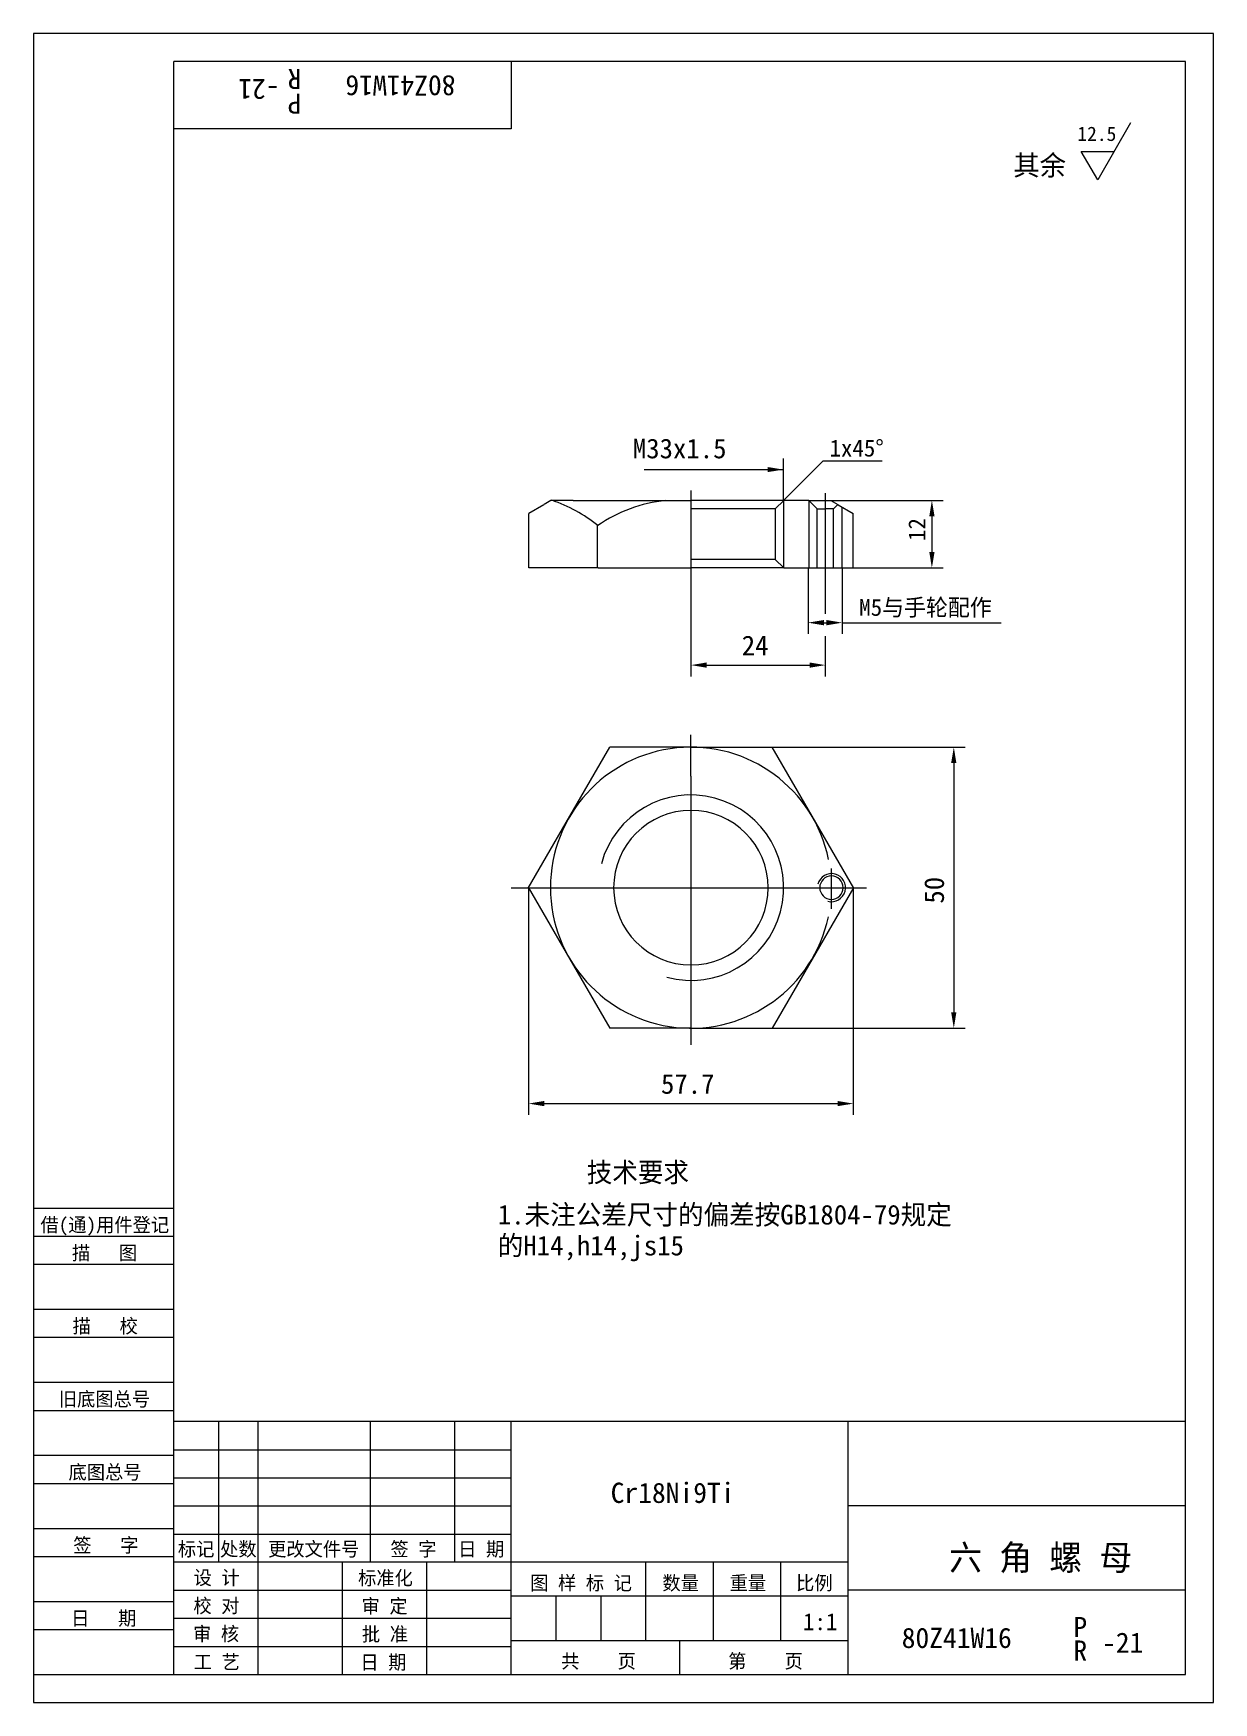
# Model space of a CAD drawing. Header units: metres. Extents: x 0 to 210, y 0 to 297.
import ezdxf

# ---------------------------------------------------------------- set-up
doc = ezdxf.new("R2010")
doc.units = ezdxf.units.M
for name, color, linetype in [('C', 6, 'Continuous'), ('D', 1, 'Continuous'), ('FL', 5, 'Continuous'), ('T', 7, 'Continuous'), ('TL', 4, 'Continuous')]:
    doc.layers.add(name, color=color, linetype=linetype)

# ---------------------------------------------------------------- blocks, each defined once
blk = doc.blocks.new('TUKUN4')
at = {"layer": 'FL'}
for p, q in [((0, 297), (0, 0)), ((210, 297), (0, 297)), ((210, 0), (210, 297)), ((0, 78), (25, 78)), ((0, 70), (25, 70)), ((0, 65), (25, 65)), ((0, 57), (25, 57)), ((0, 52), (25, 52)), ((33, 25), (33, 50)), ((40, 5), (40, 50)), ((60, 25), (60, 50)), ((75, 25), (75, 50)), ((25, 45), (85, 45)), ((0, 44), (25, 44)), ((0, 39), (25, 39)), ((25, 40), (85, 40)), ((25, 35), (85, 35)), ((0, 31), (25, 31)), ((25, 30), (85, 30)), ((0, 26), (25, 26)), ((70, 5), (70, 25)), ((0, 18), (25, 18)), ((25, 20), (85, 20)), ((25, 15), (85, 15)), ((0, 13), (25, 13)), ((25, 10), (85, 10)), ((0, 0), (210, 0))]:
    blk.add_line(p, q, dxfattribs=at)
at = {"layer": 'TL'}
for p, q in [((25, 5), (25, 292)), ((205, 292), (25, 292)), ((85, 292), (85, 280)), ((205, 5), (205, 292)), ((85, 280), (25, 280)), ((0, 88), (25, 88)), ((0, 83), (25, 83)), ((205, 50), (25, 50)), ((85, 5), (85, 50)), ((145, 5), (145, 50)), ((205, 35), (145, 35)), ((145, 25), (25, 25)), ((55, 5), (55, 25)), ((109, 11), (109, 25)), ((121, 11), (121, 25)), ((133, 11), (133, 25)), ((85, 19), (145, 19)), ((93, 11), (93, 19)), ((101, 11), (101, 19)), ((205, 20), (145, 20)), ((145, 11), (85, 11)), ((115, 5), (115, 11)), ((0, 5), (205, 5))]:
    blk.add_line(p, q, dxfattribs=at)
at = {"layer": 'T'}
for s, p in [('借(通)用件登记', (1.26, 83.76)), ('描   图', (6.86, 78.76)), ('描   校', (6.98, 65.76)), ('旧底图总号', (4.52, 52.76)), ('底图总号', (6.25, 39.76)), ('签   字', (7.1, 26.76)), ('标记', (25.71, 26.07)), ('处数', (33.22, 26.07)), ('更改文件号', (41.75, 26.07)), ('签 字', (63.53, 26.07)), ('日 期', (75.57, 26.07)), ('设 计', (28.5, 20.99)), ('标准化', (57.77, 20.93)), ('图 样 标 记', (88.4, 20.04)), ('数量', (111.92, 20.04)), ('重量', (123.88, 20.04)), ('比例', (135.7, 20.04)), ('校 对', (28.48, 15.99)), ('审 定', (58.39, 15.93)), ('日   期', (6.72, 13.76)), ('审 核', (28.41, 10.99)), ('批 准', (58.46, 10.93)), ('共    页', (93.91, 6.13)), ('第    页', (123.62, 6.13)), ('工 艺', (28.52, 5.99)), ('日 期', (58.18, 5.93))]:
    blk.add_text(s, height=2.5, dxfattribs=at).set_placement(p)

msp = doc.modelspace()

# ---------------------------------------------------------------- linework, layer by layer
at = {"layer": 'C'}
for p, q in [((117, 215.69), (117, 199.33)), ((140.9, 215.21), (140.9, 200.98)), ((117, 164.82), (117, 172.21)), ((117, 164.82), (117, 126)), ((141.93, 148.42), (141.93, 141.24)), ((85.01, 145), (148.26, 145)), ((137.8, 145), (146.2, 145)), ((117, 126), (117, 117.01))]:
    msp.add_line(p, q, dxfattribs=at)
at = {"layer": 'D'}
for p, q in [((195.24, 281.08), (189.39, 270.94)), ((186.46, 276.01), (192.32, 276.01)), ((189.39, 270.94), (186.46, 276.01)), ((133.46, 213.83), (133.46, 221.39)), ((133.46, 213.89), (140.53, 220.96)), ((140.53, 220.96), (151.05, 220.96)), ((108.66, 219.39), (133.46, 219.39)), ((133.5, 201.89), (133.5, 213.87)), ((137.96, 213.89), (137.96, 201.93)), ((141.94, 213.9), (161.87, 213.9)), ((143.85, 212.74), (143.85, 201.93)), ((159.87, 211.1), (159.87, 204.7)), ((117, 199.33), (117, 182.6)), ((137.85, 201.95), (137.85, 190.15)), ((140.9, 200.98), (140.9, 193.71)), ((143.91, 201.95), (143.91, 190.15)), ((145.9, 201.9), (161.87, 201.9)), ((140.65, 192.15), (141.11, 192.15)), ((143.91, 192.15), (166.69, 192.15)), ((166.69, 192.15), (172.22, 192.15)), ((140.9, 189.77), (140.9, 182.6)), ((119.8, 184.6), (138.1, 184.6)), ((131.46, 170), (165.77, 170)), ((163.77, 167.2), (163.77, 122.8)), ((88.11, 145), (88.11, 104.58)), ((145.89, 145), (145.89, 104.58)), ((131.46, 120), (165.77, 120)), ((90.91, 106.58), (143.09, 106.58))]:
    msp.add_line(p, q, dxfattribs=at)
for points in [[(130.66, 219.84), (133.46, 219.39), (130.66, 218.94)], [(159.41, 211.1), (160.34, 211.1), (159.87, 213.9)], [(159.41, 204.7), (160.34, 204.7), (159.87, 201.9)], [(140.65, 192.62), (140.65, 191.68), (137.85, 192.15)], [(141.11, 192.62), (141.11, 191.68), (143.91, 192.15)], [(119.8, 185.07), (119.8, 184.13), (117, 184.6)], [(138.1, 185.07), (138.1, 184.13), (140.9, 184.6)], [(163.3, 167.2), (164.23, 167.2), (163.77, 170)], [(163.3, 122.8), (164.23, 122.8), (163.77, 120)], [(90.91, 107.05), (90.91, 106.12), (88.11, 106.58)], [(143.09, 107.05), (143.09, 106.12), (145.89, 106.58)]]:
    msp.add_solid(points, dxfattribs=at)
at = {"layer": 'FL'}
for centre, radius in [((117, 145), 16.5), ((142, 145), 2.5)]:
    msp.add_arc(centre, radius, 255, 165, dxfattribs=at)
at = {"layer": 'TL'}
for p, q in [((92.1, 213.87), (90.87, 213.16)), ((96.04, 213.89), (92.1, 213.89)), ((96.04, 213.89), (100.5, 213.89)), ((100.5, 213.89), (117.08, 213.89)), ((133.5, 213.89), (116.92, 213.89)), ((132, 212.39), (133.5, 213.89)), ((137.96, 213.89), (133.5, 213.89)), ((139.46, 212.39), (137.96, 213.89)), ((137.96, 213.89), (141.9, 213.89)), ((141.9, 213.87), (143.13, 213.16)), ((90.83, 213.13), (88.15, 211.59)), ((88.15, 201.89), (88.15, 211.59)), ((132, 212.39), (116.92, 212.39)), ((132, 212.39), (132, 203.39)), ((139.46, 201.93), (139.46, 212.39)), ((139.46, 212.39), (140.9, 212.39)), ((142.35, 212.39), (140.9, 212.39)), ((142.35, 212.39), (143.13, 213.16)), ((142.35, 201.93), (142.35, 212.39)), ((143.17, 213.13), (145.85, 211.59)), ((145.85, 201.89), (145.85, 211.59)), ((100.4, 201.88), (100.4, 209.44)), ((132, 203.39), (116.92, 203.39)), ((132, 203.39), (133.5, 201.89)), ((91.65, 201.89), (88.15, 201.89)), ((94.56, 201.89), (91.65, 201.89)), ((100.5, 201.89), (94.56, 201.89)), ((100.5, 201.89), (117.08, 201.89)), ((133.5, 201.89), (116.92, 201.89)), ((133.5, 201.89), (139.44, 201.89)), ((139.44, 201.89), (142.35, 201.89)), ((142.35, 201.89), (145.85, 201.89)), ((98.04, 162.21), (102.54, 170)), ((117, 170), (102.54, 170)), ((117, 170), (131.46, 170)), ((135.96, 162.21), (131.46, 170)), ((88.04, 144.89), (98.04, 162.21)), ((145.96, 144.89), (135.96, 162.21)), ((88.04, 145.11), (98.04, 127.78)), ((145.96, 145.11), (135.96, 127.78)), ((98.04, 127.78), (102.54, 120)), ((135.96, 127.78), (131.46, 120)), ((117, 120), (102.54, 120)), ((117, 120), (131.46, 120))]:
    msp.add_line(p, q, dxfattribs=at)
for points in [[(100.43, 209.42, 0.09), (92.25, 213.92, 0.09)], [(112.5, 213.87, 0.13), (100.43, 209.42, 0.18)], [(130.75, 145, 1), (103.25, 145, 1), (130.75, 145, 1)], [(144.08, 145, 1), (139.92, 145, 1), (144.08, 145, 1)]]:
    msp.add_lwpolyline(points, format="xyb", dxfattribs=at)
for start, end in [(11.59, 180), (180, 347.97)]:
    msp.add_arc((117, 145), 25, start, end, dxfattribs=at)

# ---------------------------------------------------------------- block references
at = {"layer": 'D'}
msp.add_blockref('TUKUN4', (0, 0), dxfattribs=at)

# ---------------------------------------------------------------- texts
for s, height, rotation, p in [('-21', 3.6, 180, (43.8, 288.86)), ('R', 3.6, 180, (47.69, 290.68)), ('80Z41W16', 3.6, 180, (75.11, 289.5)), ('P', 3.6, 180, (47.69, 286.29)), ('12', 3, 90, (158.7, 206.68)), ('50', 3.5, 90, (162.02, 142.16))]:
    msp.add_text(s, height=height, rotation=rotation, dxfattribs=at).set_placement(p)
for s, height, p in [('12.5', 2.55, (185.75, 277.86)), ('其余', 3.6, (174.37, 271.72)), ('M33x1.5', 3.5, (106.66, 221.39)), ('1x45%%d', 3, (141.65, 221.71)), ('M5与手轮配作', 3, (146.94, 193.37)), ('24', 3.5, (126.04, 186.35)), ('57.7', 3.5, (111.67, 108.33)), ('技术要求', 3.5, (98.45, 92.61)), ('1.未注公差尺寸的偏差按GB1804-79规定', 3.5, (82.63, 85.07)), ('的H14,h14,js15', 3.5, (82.63, 79.57)), ('Cr18Ni9Ti', 3.6, (102.72, 35.53)), ('六 角 螺 母', 4.5, (162.93, 23.56)), ('1:1', 3, (136.94, 12.89)), ('P', 3.6, (185.05, 11.65)), ('80Z41W16', 3.6, (154.5, 9.72)), ('-21', 3.6, (190.15, 8.87)), ('R', 3.6, (185.05, 7.46))]:
    msp.add_text(s, height=height, dxfattribs=at).set_placement(p)

doc.saveas('drawing.dxf')
